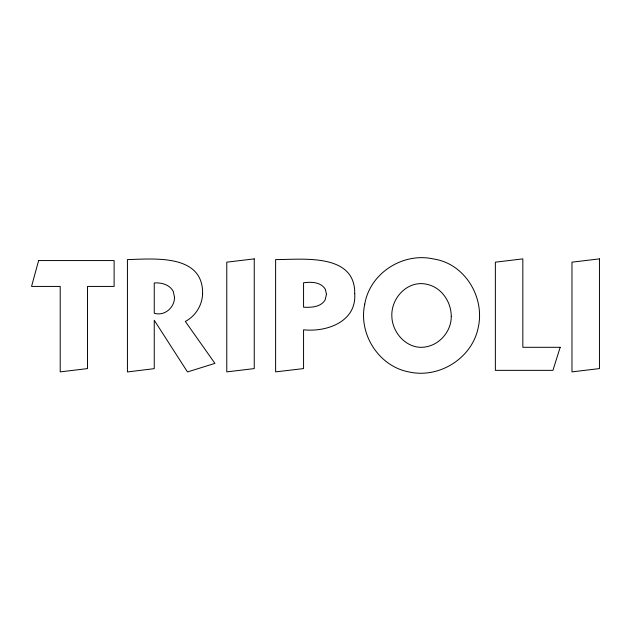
<?xml version="1.0" encoding="UTF-8"?>
<svg xmlns="http://www.w3.org/2000/svg" width="631" height="631" viewBox="0 0 631 631"><rect width="100%" height="100%" fill="white"/><g stroke="black" fill="none" stroke-linecap="round" stroke-linejoin="round"><path stroke-width="0.95" d="M354.725 293.628C356.704 321.739 326.787 332.253 303.566 329.8L303.566 368.591L275.613 371.88L275.613 259.601C301.886 259.617 355.387 252.66 354.725 293.628M364.75 304.126C358.195 334.17 378.963 366.595 409.424 372.045C439.783 378.616 472.493 357.801 478.33 327.11C484.876 296.988 464.779 263.569 433.505 258.962C403.004 252.1 369.987 273.018 364.75 304.126M451.268 316.32C451.41 330.431 440.801 343.721 427.006 346.648C408.596 351.002 392.04 333.744 391.835 315.997C391.149 297.398 408.281 279.643 427.313 284.4C441.708 287.633 451.212 301.957 451.268 316.32M202.606 293.644C202.283 305.183 195.571 316.084 185.333 321.447L214.934 363.385L187.486 371.943L154.256 320.272L154.256 368.654L127.43 371.943L127.43 259.601C153.751 258.923 203.253 253.654 202.606 293.644M174.495 297.28C174.692 307.605 164.407 316.462 154.256 313.228L154.256 282.972C161.56 282.404 169.636 284.597 173.304 291.483L174.495 297.28M326.456 294.259L325.139 299.962C320.587 307.336 311.28 307.518 303.566 307.226L303.566 282.767C311.233 281.765 320.934 281.868 325.383 289.377L326.456 294.259M38.625 260.564L31.55 286.427L60.205 286.427L60.205 371.88L87.512 368.599L87.512 286.427L114.124 286.427L114.124 260.564L38.625 260.564M560.178 347.302L552.937 370.358L495.359 370.358L495.359 262.173L522.831 258.876L522.831 347.302L560.178 347.302M254.246 258.876L226.781 262.165L226.781 371.88L254.246 368.591L254.246 258.876M599.45 258.876L571.978 262.165L571.978 371.88L599.45 368.591L599.45 258.876"/></g></svg>
